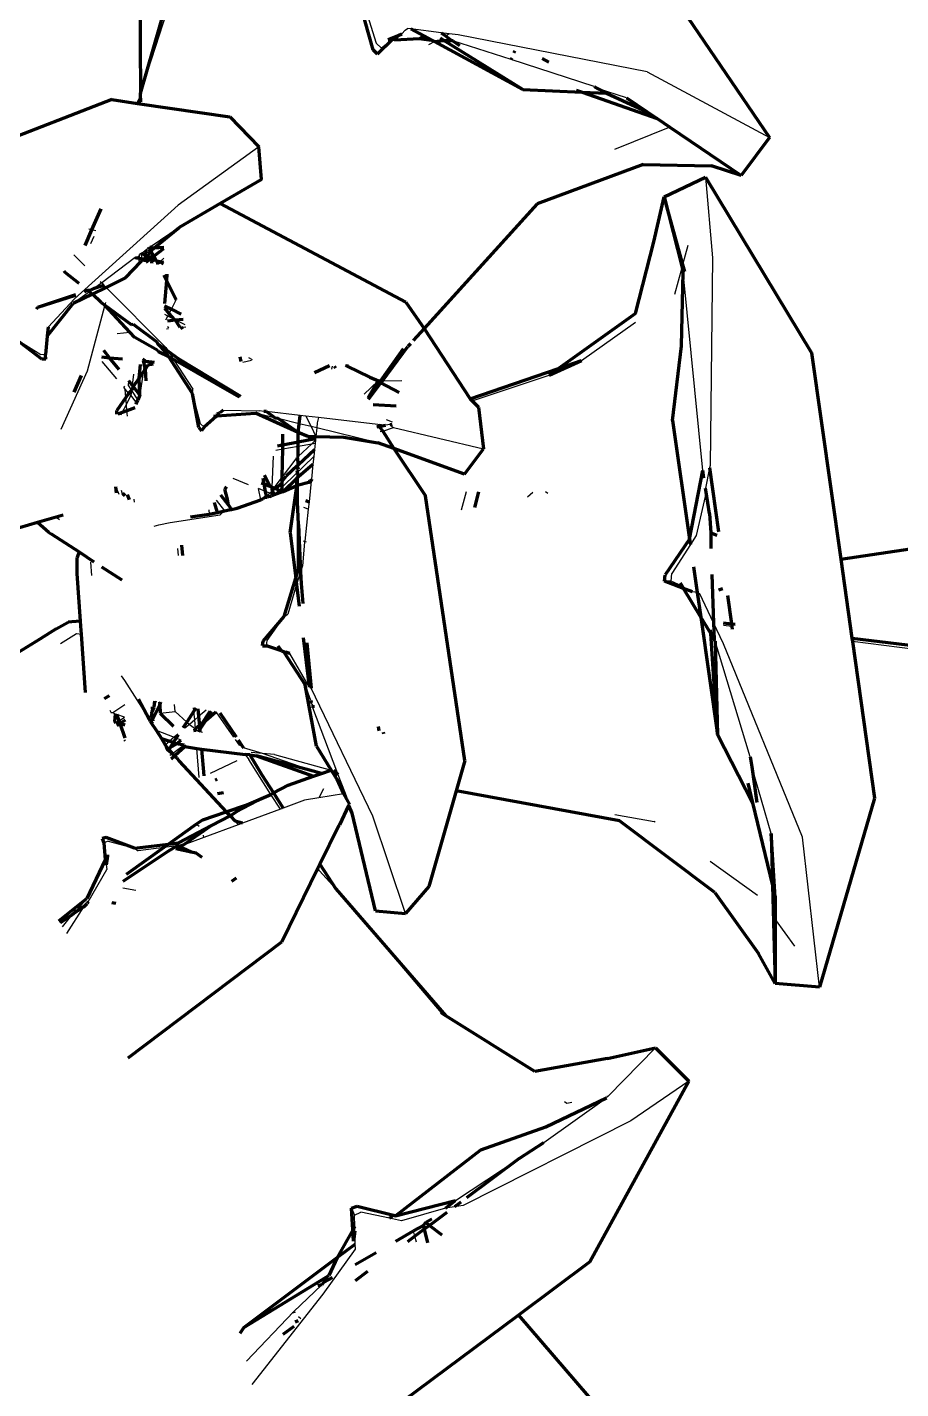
# Model space of a CAD drawing. Header units: millimetres. Extents: x 4307 to 31003, y 2809 to 20009.
# Drawn here: x 16175.13 to 16201.24, y 12866.44 to 12907.09 of the extents above; entities that cross this region are included whole.
import ezdxf

# ---------------------------------------------------------------- set-up
doc = ezdxf.new("R2010")
doc.units = ezdxf.units.MM
doc.layers.add('ProfileEdges', color=7, linetype='Continuous')

msp = doc.modelspace()

# ---------------------------------------------------------------- linework, layer by layer
for p, q in [((16185.14, 12907.961), (16185.56, 12906.619)), ((16178.516, 12905.11), (16179.309, 12907.538)), ((16186.425, 12907.003), (16186.326, 12906.897)), ((16186.425, 12907.003), (16186.493, 12907.06)), ((16186.594, 12907.047), (16186.493, 12907.06)), ((16187.505, 12906.928), (16186.594, 12907.047)), ((16185.56, 12906.619), (16185.721, 12906.471)), ((16186.05, 12906.722), (16185.721, 12906.471)), ((16187.14, 12906.578), (16187.301, 12906.663)), ((16187.742, 12906.898), (16187.505, 12906.928)), ((16187.633, 12906.84), (16187.742, 12906.898)), ((16188.015, 12906.862), (16187.742, 12906.898)), ((16189.598, 12906.128), (16187.853, 12906.686)), ((16193.665, 12905.766), (16188.015, 12906.862)), ((16185.721, 12906.471), (16185.6, 12906.29)), ((16192.075, 12905.322), (16189.598, 12906.128)), ((16193.665, 12905.766), (16197.316, 12903.802)), ((16193.043, 12904.983), (16192.176, 12905.268)), ((16178.5, 12904.81), (16178.517, 12904.868)), ((16194.34, 12904.106), (16192.68, 12903.443)), ((16182.05, 12903.526), (16179.641, 12901.784)), ((16195.402, 12902.615), (16195.611, 12900.21)), ((16179.641, 12901.784), (16176.544, 12898.979)), ((16177.067, 12901.039), (16176.975, 12901.059)), ((16177.18, 12901.013), (16177.067, 12901.039)), ((16179.671, 12901.115), (16178.833, 12900.543)), ((16177.033, 12900.634), (16177.13, 12900.853)), ((16178.833, 12900.543), (16178.777, 12900.504)), ((16194.728, 12900.011), (16194.885, 12900.583)), ((16176.523, 12900.298), (16176.853, 12899.967)), ((16178.355, 12900.216), (16177.36, 12899.456)), ((16178.489, 12900.266), (16178.407, 12900.207)), ((16178.479, 12900.109), (16178.484, 12900.194)), ((16178.484, 12900.194), (16178.489, 12900.266)), ((16178.489, 12900.266), (16178.492, 12900.31)), ((16178.538, 12900.341), (16178.492, 12900.31)), ((16178.546, 12900.183), (16178.535, 12900.1)), ((16178.538, 12900.341), (16178.674, 12900.434)), ((16178.538, 12900.341), (16178.546, 12900.183)), ((16178.752, 12900.488), (16178.674, 12900.434)), ((16178.727, 12900.104), (16178.723, 12900.07)), ((16178.733, 12900.151), (16178.727, 12900.104)), ((16178.745, 12900.248), (16178.733, 12900.151)), ((16178.772, 12900.47), (16178.756, 12900.341)), ((16179.093, 12900.092), (16179.049, 12900.019)), ((16179.212, 12900.196), (16179.093, 12900.092)), ((16195.611, 12900.21), (16195.54, 12894.01)), ((16179.049, 12900.019), (16178.991, 12900.028)), ((16194.486, 12899.124), (16194.703, 12899.918)), ((16194.703, 12899.918), (16194.728, 12900.011)), ((16195.319, 12893.852), (16194.739, 12899.775)), ((16177.36, 12899.456), (16177.144, 12899.301)), ((16177.312, 12899.504), (16177.36, 12899.456)), ((16177.36, 12899.456), (16177.422, 12899.394)), ((16177.422, 12899.394), (16177.49, 12899.325)), ((16177.49, 12899.325), (16179.273, 12897.531)), ((16175.761, 12898.139), (16176.544, 12898.979)), ((16176.994, 12899.193), (16176.507, 12898.843)), ((16177.049, 12899.254), (16176.994, 12899.193)), ((16177.471, 12898.873), (16177.45, 12898.794)), ((16179.441, 12898.673), (16179.582, 12898.954)), ((16177.443, 12898.768), (16176.92, 12896.821)), ((16179.338, 12898.468), (16179.247, 12898.514)), ((16179.279, 12898.351), (16179.338, 12898.468)), ((16179.338, 12898.468), (16179.377, 12898.547)), ((16179.535, 12898.366), (16179.338, 12898.468)), ((16179.377, 12898.547), (16179.441, 12898.673)), ((16179.292, 12898.09), (16179.351, 12898.096)), ((16179.361, 12898.12), (16179.33, 12898.142)), ((16179.852, 12898.203), (16179.559, 12898.354)), ((16179.739, 12898.133), (16179.872, 12898.146)), ((16191.694, 12897.14), (16193.31, 12898.288)), ((16175.536, 12897.308), (16174.798, 12897.773)), ((16177.826, 12897.951), (16178.202, 12897.986)), ((16175.678, 12897.318), (16175.536, 12897.308)), ((16179.273, 12897.531), (16179.351, 12897.411)), ((16179.351, 12897.411), (16179.508, 12897.169)), ((16177.366, 12897.113), (16177.799, 12896.592)), ((16178.631, 12897.019), (16178.594, 12896.792)), ((16179.508, 12897.169), (16180.083, 12896.284)), ((16181.837, 12897.137), (16181.58, 12897.082)), ((16181.87, 12897.163), (16181.755, 12897.222)), ((16184.249, 12896.974), (16184.226, 12896.886)), ((16176.92, 12896.821), (16176.139, 12895.077)), ((16178.159, 12896.384), (16178.171, 12896.537)), ((16178.31, 12896.73), (16178.27, 12896.408)), ((16178.594, 12896.792), (16178.503, 12896.104)), ((16185.205, 12896.134), (16185.615, 12896.521)), ((16185.687, 12896.539), (16185.749, 12896.539)), ((16185.749, 12896.539), (16186.333, 12896.541)), ((16188.434, 12895.934), (16190.731, 12896.704)), ((16178.019, 12896.326), (16178.053, 12896.373)), ((16178.019, 12896.326), (16178.061, 12896.276)), ((16178.061, 12896.276), (16178.161, 12896.155)), ((16178.08, 12896.037), (16178.061, 12896.276)), ((16178.098, 12895.832), (16178.08, 12896.037)), ((16178.098, 12895.832), (16178.232, 12896.096)), ((16178.159, 12896.384), (16178.25, 12896.244)), ((16178.161, 12896.155), (16178.232, 12896.096)), ((16178.25, 12896.244), (16178.232, 12896.096)), ((16178.232, 12896.096), (16178.401, 12895.865)), ((16178.25, 12896.244), (16178.439, 12895.953)), ((16180.073, 12896.153), (16180.083, 12896.284)), ((16180.313, 12895.255), (16180.073, 12896.153)), ((16177.974, 12895.588), (16178.098, 12895.832)), ((16178.113, 12895.642), (16178.098, 12895.832)), ((16178.126, 12895.483), (16178.113, 12895.642)), ((16180.992, 12895.661), (16182.071, 12895.638)), ((16182.208, 12895.622), (16182.071, 12895.638)), ((16177.938, 12895.517), (16177.974, 12895.588)), ((16180.42, 12895.151), (16180.313, 12895.255)), ((16182.555, 12895.423), (16181.953, 12895.568)), ((16183.294, 12895.498), (16182.283, 12895.614)), ((16183.264, 12895.253), (16182.629, 12895.405)), ((16183.615, 12895.168), (16183.264, 12895.253)), ((16183.463, 12895.479), (16183.294, 12895.498)), ((16183.463, 12895.479), (16183.615, 12895.168)), ((16183.841, 12895.435), (16183.463, 12895.479)), ((16183.8, 12895.282), (16183.784, 12895.127)), ((16183.841, 12895.435), (16183.8, 12895.282)), ((16185.612, 12895.233), (16183.841, 12895.435)), ((16185.838, 12895.207), (16185.612, 12895.233)), ((16185.982, 12895.234), (16185.838, 12895.207)), ((16186.049, 12895.297), (16185.866, 12895.368)), ((16186.023, 12895.185), (16185.982, 12895.234)), ((16183.615, 12895.168), (16183.758, 12894.875)), ((16183.784, 12895.127), (16183.615, 12895.168)), ((16183.751, 12894.81), (16183.746, 12894.759)), ((16183.758, 12894.875), (16183.751, 12894.81)), ((16183.784, 12895.127), (16183.758, 12894.875)), ((16185.613, 12894.687), (16183.784, 12895.127)), ((16185.678, 12895.022), (16185.758, 12895.036)), ((16185.758, 12895.036), (16186.084, 12895.145)), ((16186.023, 12895.185), (16186.084, 12895.145)), ((16186.084, 12895.145), (16188.769, 12894.501)), ((16182.558, 12894.463), (16182.768, 12894.5)), ((16182.768, 12894.5), (16183.234, 12894.584)), ((16183.234, 12894.584), (16183.636, 12894.656)), ((16183.235, 12894.278), (16183.636, 12894.656)), ((16183.636, 12894.656), (16183.746, 12894.759)), ((16183.636, 12894.656), (16183.737, 12894.674)), ((16183.716, 12894.473), (16183.696, 12894.276)), ((16183.737, 12894.674), (16183.716, 12894.473)), ((16183.746, 12894.759), (16183.737, 12894.674)), ((16182.48, 12894.288), (16182.446, 12893.362)), ((16183.696, 12894.276), (16182.515, 12893.129)), ((16183.158, 12894.206), (16182.755, 12893.668)), ((16183.158, 12894.206), (16183.209, 12894.254)), ((16183.672, 12894.049), (16183.625, 12893.6)), ((16183.696, 12894.276), (16183.672, 12894.049)), ((16195.54, 12894.01), (16195.52, 12893.939)), ((16181.745, 12893.429), (16181.287, 12893.617)), ((16182.755, 12893.668), (16182.508, 12893.337)), ((16183.237, 12893.425), (16183.236, 12893.673)), ((16183.625, 12893.6), (16183.622, 12893.571)), ((16195.52, 12893.939), (16195.404, 12893.331)), ((16177.785, 12893.365), (16177.87, 12893.148)), ((16177.989, 12893.11), (16177.951, 12893.255)), ((16182.11, 12892.98), (16182.044, 12893.318)), ((16182.255, 12893.234), (16182.044, 12893.318)), ((16182.388, 12893.181), (16182.255, 12893.234)), ((16182.388, 12893.181), (16182.282, 12893.092)), ((16182.459, 12893.24), (16182.388, 12893.181)), ((16182.439, 12893.16), (16182.388, 12893.181)), ((16183.24, 12892.243), (16183.237, 12893.425)), ((16183.619, 12893.54), (16183.555, 12892.921)), ((16183.622, 12893.571), (16183.619, 12893.54)), ((16188.253, 12893.223), (16188.101, 12892.673)), ((16190.084, 12893.07), (16190.244, 12893.208)), ((16195.424, 12893.214), (16195.124, 12891.92)), ((16178.34, 12892.912), (16178.332, 12893.003)), ((16180.784, 12892.972), (16181.026, 12892.652)), ((16182.515, 12893.129), (16182.439, 12893.16)), ((16183.555, 12892.921), (16183.532, 12892.699)), ((16175.998, 12892.462), (16176.102, 12892.394)), ((16179.401, 12892.303), (16180.895, 12892.533)), ((16180.557, 12892.68), (16180.573, 12892.554)), ((16180.895, 12892.533), (16181.026, 12892.652)), ((16181.184, 12892.769), (16181.165, 12892.681)), ((16181.206, 12892.69), (16181.184, 12892.769)), ((16183.532, 12892.699), (16183.404, 12892.751)), ((16183.532, 12892.699), (16183.432, 12891.744)), ((16178.926, 12892.193), (16179.065, 12892.231)), ((16179.065, 12892.231), (16179.401, 12892.303)), ((16183.416, 12891.719), (16183.356, 12891.012)), ((16194.951, 12891.648), (16194.397, 12890.779)), ((16195.124, 12891.92), (16194.951, 12891.648)), ((16179.626, 12891.532), (16179.649, 12891.322)), ((16177.028, 12891.119), (16177.054, 12890.723)), ((16183.301, 12890.832), (16183.185, 12890.452)), ((16183.356, 12891.012), (16183.301, 12890.832)), ((16194.381, 12890.549), (16194.397, 12890.779)), ((16183.185, 12890.452), (16182.917, 12889.57)), ((16194.381, 12890.549), (16194.175, 12890.553)), ((16194.706, 12890.408), (16194.381, 12890.549)), ((16195.791, 12890.311), (16195.892, 12890.352)), ((16195.157, 12890.213), (16195.013, 12890.234)), ((16195.235, 12890.179), (16195.157, 12890.213)), ((16195.644, 12889.304), (16195.235, 12890.179)), ((16182.81, 12889.502), (16182.917, 12889.57)), ((16182.302, 12888.776), (16182.81, 12889.502)), ((16195.937, 12888.678), (16195.644, 12889.304)), ((16196.191, 12889.198), (16195.939, 12889.229)), ((16196.241, 12889.191), (16196.191, 12889.198)), ((16176.131, 12888.693), (16176.61, 12888.989)), ((16176.61, 12888.989), (16176.753, 12888.974)), ((16182.287, 12888.619), (16182.302, 12888.776)), ((16196.742, 12885.303), (16195.694, 12888.761)), ((16202.38, 12888.421), (16199.793, 12888.746)), ((16183.563, 12887.394), (16182.979, 12888.389)), ((16198.302, 12882.908), (16195.937, 12888.678)), ((16177.941, 12887.726), (16178.036, 12887.588)), ((16178.036, 12887.588), (16178.775, 12886.429)), ((16183.613, 12886.988), (16183.441, 12887.457)), ((16183.615, 12887.362), (16183.563, 12887.394)), ((16185.459, 12883.539), (16183.615, 12887.362)), ((16177.603, 12886.705), (16177.642, 12886.616)), ((16178.048, 12886.863), (16177.689, 12886.619)), ((16178.859, 12886.647), (16178.847, 12886.795)), ((16178.982, 12886.968), (16178.915, 12886.792)), ((16179.551, 12886.658), (16179.538, 12886.873)), ((16180.113, 12886.672), (16180.103, 12886.769)), ((16180.481, 12886.699), (16180.254, 12886.508)), ((16180.572, 12886.683), (16180.278, 12886.239)), ((16183.664, 12886.849), (16183.622, 12886.918)), ((16184.388, 12884.876), (16183.672, 12886.768)), ((16177.689, 12886.619), (16177.642, 12886.616)), ((16177.772, 12886.582), (16177.689, 12886.619)), ((16177.814, 12886.568), (16177.772, 12886.582)), ((16178.042, 12886.495), (16177.814, 12886.568)), ((16177.815, 12886.34), (16177.88, 12886.384)), ((16177.88, 12886.384), (16178.042, 12886.495)), ((16178.775, 12886.429), (16178.859, 12886.647)), ((16179.109, 12886.606), (16179.551, 12886.658)), ((16179.551, 12886.658), (16179.9, 12886.347)), ((16179.979, 12886.276), (16179.841, 12886.16)), ((16179.9, 12886.347), (16179.979, 12886.276)), ((16180.139, 12886.411), (16179.979, 12886.276)), ((16179.979, 12886.276), (16180.166, 12886.147)), ((16180.139, 12886.411), (16180.113, 12886.672)), ((16180.254, 12886.508), (16180.139, 12886.411)), ((16180.166, 12886.147), (16180.139, 12886.411)), ((16180.77, 12886.646), (16181.302, 12885.892)), ((16178.982, 12886.105), (16179.521, 12885.891)), ((16179.521, 12885.891), (16179.382, 12885.773)), ((16179.633, 12885.985), (16179.521, 12885.891)), ((16179.585, 12885.865), (16179.521, 12885.891)), ((16179.734, 12885.806), (16179.585, 12885.865)), ((16180.25, 12886.064), (16180.17, 12886.106)), ((16180.294, 12886.054), (16180.25, 12886.064)), ((16180.371, 12886.036), (16180.294, 12886.054)), ((16178.066, 12885.809), (16178.019, 12885.774)), ((16179.26, 12885.67), (16179.382, 12885.773)), ((16179.792, 12885.633), (16179.478, 12885.399)), ((16179.553, 12885.354), (16179.792, 12885.633)), ((16179.819, 12885.653), (16179.792, 12885.633)), ((16180.268, 12884.687), (16180.199, 12885.554)), ((16181.346, 12885.828), (16181.467, 12885.651)), ((16181.571, 12885.615), (16181.467, 12885.651)), ((16182.168, 12885.406), (16181.601, 12885.571)), ((16179.478, 12885.399), (16179.4, 12885.342)), ((16181.402, 12885.184), (16180.605, 12884.808)), ((16181.651, 12885.381), (16181.758, 12885.225)), ((16182.418, 12884.187), (16181.758, 12885.225)), ((16182.168, 12885.406), (16181.826, 12885.436)), ((16182.522, 12885.374), (16182.168, 12885.406)), ((16183.675, 12884.877), (16182.168, 12885.406)), ((16182.522, 12885.374), (16184.219, 12884.912)), ((16183.899, 12884.799), (16183.675, 12884.877)), ((16184.3, 12884.897), (16184.388, 12884.876)), ((16184.427, 12884.77), (16184.388, 12884.876)), ((16184.648, 12884.214), (16184.427, 12884.77)), ((16197.361, 12883.02), (16196.784, 12885.008)), ((16183.984, 12884.355), (16183.849, 12884.083)), ((16181.194, 12883.544), (16182.418, 12884.187)), ((16182.698, 12883.746), (16182.418, 12884.187)), ((16183.415, 12884.012), (16182.787, 12883.779)), ((16183.849, 12884.083), (16183.415, 12884.012)), ((16184.585, 12884.203), (16183.849, 12884.083)), ((16184.648, 12884.214), (16184.585, 12884.203)), ((16184.76, 12883.883), (16184.648, 12884.214)), ((16182.698, 12883.746), (16181.565, 12883.325)), ((16182.787, 12883.779), (16182.698, 12883.746)), ((16186.438, 12880.628), (16185.459, 12883.539)), ((16192.697, 12883.589), (16193.867, 12883.378)), ((16180.177, 12883.283), (16180.218, 12883.262)), ((16180.276, 12883.23), (16180.218, 12883.262)), ((16181.442, 12883.279), (16180.411, 12882.897)), ((16181.349, 12883.389), (16181.442, 12883.279)), ((16181.565, 12883.325), (16181.442, 12883.279)), ((16193.9, 12883.354), (16193.867, 12883.378)), ((16177.557, 12882.788), (16177.423, 12882.737)), ((16177.557, 12882.788), (16178.343, 12882.58)), ((16179.611, 12882.645), (16179.213, 12882.596)), ((16180.411, 12882.897), (16179.792, 12882.667)), ((16180.411, 12882.897), (16180.405, 12882.967)), ((16198.81, 12878.426), (16198.302, 12882.908)), ((16178.343, 12882.58), (16178.449, 12882.503)), ((16179.213, 12882.596), (16178.449, 12882.503)), ((16176.955, 12880.982), (16177.509, 12881.942)), ((16177.489, 12882.08), (16177.509, 12881.942)), ((16183.87, 12881.904), (16183.822, 12881.98)), ((16183.87, 12881.904), (16184.354, 12881.365)), ((16196.961, 12881.167), (16195.545, 12882.179)), ((16177.988, 12881.394), (16178.377, 12881.327)), ((16176.648, 12880.763), (16176.917, 12881.079)), ((16184.354, 12881.365), (16187.502, 12877.665)), ((16176.191, 12880.226), (16176.465, 12880.582)), ((16176.315, 12880.032), (16176.829, 12880.823)), ((16176.596, 12880.726), (16176.648, 12880.763)), ((16197.487, 12880.446), (16198.065, 12879.652)), ((16193.913, 12876.614), (16192.495, 12875.175)), ((16194.908, 12875.626), (16193.174, 12874.436)), ((16190.576, 12873.79), (16192.446, 12875.125)), ((16191.192, 12875.012), (16191.258, 12874.969)), ((16191.258, 12874.969), (16191.405, 12874.994)), ((16192.464, 12875.17), (16192.446, 12875.125)), ((16192.464, 12875.17), (16192.495, 12875.175)), ((16193.174, 12874.436), (16188.163, 12871.909)), ((16187.932, 12872.062), (16189.838, 12873.311)), ((16184.825, 12871.832), (16184.912, 12871.624)), ((16184.912, 12871.624), (16185.105, 12871.706)), ((16185.959, 12871.527), (16185.105, 12871.706)), ((16187.637, 12871.83), (16186.316, 12871.452)), ((16187.902, 12871.87), (16187.637, 12871.83)), ((16188.163, 12871.909), (16187.902, 12871.87)), ((16184.921, 12871.28), (16184.912, 12871.624)), ((16184.925, 12871.156), (16184.921, 12871.28)), ((16186.316, 12871.452), (16185.959, 12871.527)), ((16184.935, 12870.76), (16184.925, 12871.156)), ((16186.72, 12870.991), (16186.68, 12871.149)), ((16186.765, 12870.814), (16186.72, 12870.991)), ((16183.978, 12869.26), (16184.94, 12870.605)), ((16184.94, 12870.605), (16184.935, 12870.76)), ((16181.854, 12866.562), (16183.978, 12869.26)), ((16183.086, 12868.734), (16183.934, 12869.536)), ((16181.685, 12867.26), (16183.086, 12868.734)), ((16183.306, 12868.524), (16183.238, 12868.581))]:
    msp.add_line(p, q)
at = {"layer": 'ProfileEdges', "lineweight": 211}
for p, q in [((16178.485, 12909.906), (16178.516, 12905.11)), ((16194.08, 12908.553), (16197.316, 12903.802)), ((16178.516, 12905.11), (16179.316, 12907.886)), ((16185.47, 12906.421), (16185.108, 12907.723)), ((16186.594, 12907.047), (16186.988, 12906.833)), ((16186.05, 12906.722), (16185.6, 12906.29)), ((16185.921, 12906.724), (16186.219, 12906.851)), ((16185.921, 12906.724), (16186.05, 12906.722)), ((16186.116, 12906.721), (16186.05, 12906.722)), ((16186.219, 12906.851), (16186.116, 12906.721)), ((16186.116, 12906.721), (16186.843, 12906.755)), ((16186.219, 12906.851), (16186.326, 12906.897)), ((16186.843, 12906.755), (16186.988, 12906.833)), ((16186.843, 12906.755), (16187.222, 12906.706)), ((16186.988, 12906.833), (16187.222, 12906.706)), ((16187.222, 12906.706), (16187.301, 12906.663)), ((16187.301, 12906.663), (16187.588, 12906.701)), ((16187.301, 12906.663), (16189.943, 12905.229)), ((16187.588, 12906.701), (16187.483, 12906.767)), ((16187.505, 12906.928), (16187.633, 12906.84)), ((16189.943, 12905.229), (16187.588, 12906.701)), ((16187.588, 12906.701), (16187.816, 12906.698)), ((16187.633, 12906.84), (16187.816, 12906.698)), ((16187.853, 12906.686), (16187.816, 12906.698)), ((16187.853, 12906.686), (16188.047, 12906.551)), ((16185.6, 12906.29), (16185.47, 12906.421)), ((16189.68, 12906.324), (16189.708, 12906.39)), ((16189.598, 12906.128), (16189.621, 12906.183)), ((16190.525, 12906.163), (16190.725, 12906.054)), ((16178.432, 12904.82), (16178.517, 12904.972)), ((16178.517, 12904.972), (16178.516, 12905.11)), ((16178.517, 12904.972), (16178.517, 12904.868)), ((16189.943, 12905.229), (16191.713, 12905.153)), ((16191.538, 12905.214), (16191.713, 12905.153)), ((16191.713, 12905.153), (16192.446, 12905.121)), ((16191.713, 12905.153), (16193.954, 12904.367)), ((16192.075, 12905.322), (16192.176, 12905.268)), ((16192.176, 12905.268), (16192.446, 12905.121)), ((16192.446, 12905.121), (16193.656, 12904.568)), ((16193.043, 12904.983), (16193.656, 12904.568)), ((16177.658, 12904.934), (16170.822, 12902.282)), ((16177.658, 12904.934), (16178.432, 12904.82)), ((16178.432, 12904.82), (16178.5, 12904.81)), ((16178.5, 12904.81), (16181.19, 12904.415)), ((16193.656, 12904.568), (16193.954, 12904.367)), ((16181.19, 12904.415), (16182.05, 12903.526)), ((16193.954, 12904.367), (16194.34, 12904.106)), ((16194.34, 12904.106), (16196.471, 12902.665)), ((16197.316, 12903.802), (16196.471, 12902.665)), ((16182.131, 12902.546), (16182.05, 12903.526)), ((16193.538, 12902.992), (16190.371, 12901.823)), ((16193.538, 12902.992), (16195.585, 12902.958)), ((16196.471, 12902.665), (16195.585, 12902.958)), ((16182.131, 12902.546), (16180.901, 12901.831)), ((16194.172, 12902.033), (16195.402, 12902.615)), ((16195.402, 12902.615), (16198.574, 12897.37)), ((16180.901, 12901.831), (16179.671, 12901.115)), ((16186.449, 12898.88), (16180.901, 12901.831)), ((16190.371, 12901.823), (16186.993, 12898.093)), ((16193.864, 12900.687), (16194.172, 12902.033)), ((16194.172, 12902.033), (16194.703, 12899.918)), ((16194.728, 12900.011), (16194.172, 12902.033)), ((16177.067, 12901.039), (16177.339, 12901.673)), ((16176.867, 12900.573), (16177.067, 12901.039)), ((16178.924, 12900.501), (16179.671, 12901.115)), ((16178.752, 12900.488), (16178.777, 12900.504)), ((16178.777, 12900.504), (16178.772, 12900.47)), ((16178.777, 12900.504), (16178.803, 12900.492)), ((16178.833, 12900.543), (16178.803, 12900.492)), ((16178.803, 12900.492), (16178.836, 12900.516)), ((16178.836, 12900.516), (16178.924, 12900.501)), ((16178.847, 12900.439), (16178.924, 12900.501)), ((16178.924, 12900.501), (16179.217, 12900.525)), ((16193.31, 12898.545), (16193.864, 12900.687)), ((16178.073, 12899.611), (16178.535, 12900.1)), ((16178.355, 12900.216), (16178.407, 12900.207)), ((16178.407, 12900.207), (16178.484, 12900.194)), ((16178.484, 12900.194), (16178.546, 12900.183)), ((16178.535, 12900.1), (16178.6, 12900.174)), ((16178.564, 12900.321), (16178.538, 12900.341)), ((16178.546, 12900.183), (16178.6, 12900.174)), ((16178.663, 12900.285), (16178.564, 12900.321)), ((16178.6, 12900.174), (16178.654, 12900.164)), ((16178.654, 12900.164), (16178.648, 12900.082)), ((16178.654, 12900.164), (16178.745, 12900.248)), ((16178.66, 12900.238), (16178.654, 12900.164)), ((16178.654, 12900.164), (16178.733, 12900.151)), ((16178.663, 12900.285), (16178.66, 12900.238)), ((16178.692, 12900.272), (16178.66, 12900.238)), ((16178.674, 12900.434), (16178.663, 12900.285)), ((16178.69, 12900.075), (16178.727, 12900.104)), ((16178.745, 12900.248), (16178.692, 12900.272)), ((16178.727, 12900.104), (16178.777, 12900.143)), ((16178.733, 12900.151), (16178.777, 12900.143)), ((16178.745, 12900.248), (16178.756, 12900.341)), ((16178.872, 12900.189), (16178.745, 12900.248)), ((16178.756, 12900.341), (16178.826, 12900.416)), ((16178.772, 12900.47), (16178.826, 12900.416)), ((16178.777, 12900.143), (16178.872, 12900.189)), ((16178.777, 12900.143), (16178.865, 12900.128)), ((16178.803, 12900.492), (16178.826, 12900.416)), ((16178.826, 12900.416), (16178.847, 12900.439)), ((16178.826, 12900.416), (16178.852, 12900.37)), ((16178.852, 12900.37), (16178.918, 12900.252)), ((16178.852, 12900.37), (16178.872, 12900.189)), ((16178.856, 12900.049), (16178.865, 12900.128)), ((16178.865, 12900.128), (16178.872, 12900.189)), ((16178.865, 12900.128), (16178.979, 12900.143)), ((16178.872, 12900.189), (16178.918, 12900.252)), ((16178.979, 12900.143), (16178.872, 12900.189)), ((16178.918, 12900.252), (16179.216, 12900.485)), ((16178.918, 12900.252), (16178.979, 12900.143)), ((16179.001, 12900.104), (16178.979, 12900.143)), ((16179.093, 12900.092), (16179.001, 12900.104)), ((16179.001, 12900.104), (16179.028, 12900.056)), ((16179.028, 12900.056), (16179.093, 12900.092)), ((16179.209, 12900.029), (16179.093, 12900.092)), ((16179.21, 12900.068), (16179.093, 12900.092)), ((16176.271, 12899.766), (16176.233, 12899.809)), ((16176.687, 12899.437), (16176.271, 12899.766)), ((16179.028, 12900.056), (16179.049, 12900.019)), ((16179.216, 12899.686), (16179.292, 12899.534)), ((16179.307, 12899.72), (16179.292, 12899.534)), ((16194.684, 12897.584), (16194.739, 12899.775)), ((16194.703, 12899.918), (16194.739, 12899.775)), ((16194.787, 12899.799), (16194.728, 12900.011)), ((16177.049, 12899.254), (16177.144, 12899.301)), ((16177.49, 12899.325), (16177.081, 12899.125)), ((16177.144, 12899.301), (16177.422, 12899.394)), ((16178.073, 12899.611), (16177.49, 12899.325)), ((16179.292, 12899.534), (16179.239, 12898.844)), ((16179.292, 12899.534), (16179.582, 12898.954)), ((16175.454, 12898.736), (16176.586, 12899.114)), ((16175.454, 12898.736), (16176.578, 12899.089)), ((16177.081, 12899.125), (16176.507, 12898.843)), ((16176.931, 12899.243), (16176.837, 12899.18)), ((16176.931, 12899.243), (16177.049, 12899.254)), ((16176.994, 12899.193), (16176.931, 12899.243)), ((16177.081, 12899.125), (16176.994, 12899.193)), ((16177.343, 12898.872), (16177.081, 12899.125)), ((16186.449, 12898.88), (16186.993, 12898.093)), ((16175.406, 12898.68), (16175.454, 12898.736)), ((16175.734, 12897.87), (16176.507, 12898.843)), ((16177.343, 12898.872), (16177.45, 12898.794)), ((16178.202, 12897.986), (16177.45, 12898.794)), ((16177.45, 12898.794), (16178.244, 12898.216)), ((16179.24, 12898.775), (16179.441, 12898.673)), ((16179.377, 12898.547), (16179.242, 12898.701)), ((16179.535, 12898.366), (16179.377, 12898.547)), ((16179.441, 12898.673), (16179.736, 12898.525)), ((16193.31, 12898.545), (16191.01, 12896.904)), ((16175.761, 12898.139), (16175.734, 12897.87)), ((16178.244, 12898.216), (16178.301, 12898.222)), ((16178.301, 12898.222), (16179.009, 12897.698)), ((16179.325, 12898.329), (16179.559, 12898.354)), ((16179.559, 12898.354), (16179.535, 12898.366)), ((16179.559, 12898.354), (16179.789, 12898.378)), ((16179.699, 12898.129), (16179.559, 12898.354)), ((16179.699, 12898.129), (16179.739, 12898.133)), ((16179.783, 12898.082), (16179.739, 12898.133)), ((16186.993, 12898.093), (16186.669, 12897.736)), ((16186.993, 12898.093), (16188.375, 12895.994)), ((16175.573, 12897.185), (16174.798, 12897.773)), ((16175.734, 12897.87), (16175.678, 12897.318)), ((16178.353, 12897.831), (16178.202, 12897.986)), ((16179.04, 12897.437), (16178.353, 12897.831)), ((16179.04, 12897.637), (16179.009, 12897.698)), ((16175.693, 12897.185), (16175.678, 12897.318)), ((16177.356, 12897.249), (16177.595, 12897.225)), ((16177.595, 12897.225), (16177.419, 12897.443)), ((16179.284, 12897.379), (16179.04, 12897.637)), ((16179.04, 12897.637), (16179.351, 12897.411)), ((16179.04, 12897.437), (16179.056, 12897.404)), ((16179.367, 12897.25), (16179.056, 12897.404)), ((16179.367, 12897.25), (16179.284, 12897.379)), ((16179.351, 12897.411), (16179.645, 12897.197)), ((16180.073, 12896.153), (16179.367, 12897.25)), ((16179.508, 12897.169), (16179.367, 12897.25)), ((16181.525, 12897.112), (16181.499, 12897.247)), ((16186.364, 12897.486), (16185.687, 12896.539)), ((16185.749, 12896.539), (16186.51, 12897.56)), ((16186.584, 12897.642), (16186.51, 12897.56)), ((16194.419, 12895.351), (16194.684, 12897.584)), ((16198.574, 12897.37), (16199.444, 12891.209)), ((16175.693, 12897.185), (16175.573, 12897.185)), ((16177.595, 12897.225), (16177.982, 12897.187)), ((16177.884, 12896.869), (16177.595, 12897.225)), ((16178.476, 12896.618), (16178.521, 12897.022)), ((16178.666, 12896.897), (16178.594, 12896.792)), ((16178.597, 12897.127), (16178.648, 12897.198)), ((16178.597, 12897.127), (16178.631, 12897.019)), ((16178.597, 12897.127), (16178.925, 12897.095)), ((16178.666, 12896.897), (16178.631, 12897.019)), ((16178.735, 12896.999), (16178.666, 12896.897)), ((16178.687, 12896.538), (16178.666, 12896.897)), ((16178.896, 12897.028), (16178.735, 12896.999)), ((16181.47, 12896.045), (16179.508, 12897.169)), ((16179.645, 12897.197), (16181.51, 12896.077)), ((16184.17, 12896.982), (16183.72, 12896.77)), ((16184.359, 12896.916), (16184.314, 12896.967)), ((16184.647, 12897.006), (16184.698, 12896.977)), ((16184.698, 12896.977), (16184.69, 12897.023)), ((16185.376, 12896.647), (16184.698, 12896.977)), ((16188.375, 12895.994), (16191.01, 12896.904)), ((16190.731, 12896.704), (16191.694, 12897.14)), ((16191.01, 12896.904), (16190.731, 12896.704)), ((16191.01, 12896.904), (16191.694, 12897.14)), ((16176.537, 12896.191), (16176.756, 12896.694)), ((16178.27, 12896.408), (16178.171, 12896.537)), ((16178.476, 12896.618), (16178.303, 12896.365)), ((16178.594, 12896.792), (16178.476, 12896.618)), ((16178.503, 12896.104), (16178.476, 12896.618)), ((16185.615, 12896.521), (16185.31, 12896.012)), ((16185.334, 12895.984), (16185.701, 12896.475)), ((16185.376, 12896.647), (16185.635, 12896.539)), ((16185.615, 12896.521), (16185.635, 12896.539)), ((16185.635, 12896.539), (16185.687, 12896.539)), ((16185.635, 12896.539), (16185.658, 12896.498)), ((16185.658, 12896.498), (16185.701, 12896.475)), ((16185.701, 12896.475), (16185.749, 12896.539)), ((16185.701, 12896.475), (16186.251, 12896.185)), ((16178.08, 12896.037), (16177.813, 12895.644)), ((16178.161, 12896.155), (16178.08, 12896.037)), ((16178.25, 12896.244), (16178.161, 12896.155)), ((16178.257, 12896.296), (16178.25, 12896.244)), ((16178.303, 12896.365), (16178.257, 12896.296)), ((16178.303, 12896.365), (16178.27, 12896.408)), ((16178.303, 12896.365), (16178.503, 12896.104)), ((16178.503, 12896.104), (16178.439, 12895.953)), ((16180.258, 12895.138), (16180.073, 12896.153)), ((16177.812, 12895.54), (16177.813, 12895.644)), ((16178.113, 12895.642), (16177.974, 12895.588)), ((16178.345, 12895.733), (16178.113, 12895.642)), ((16178.39, 12895.838), (16178.401, 12895.865)), ((16178.401, 12895.865), (16178.439, 12895.953)), ((16180.992, 12895.661), (16180.892, 12895.583)), ((16182.283, 12895.614), (16182.208, 12895.622)), ((16185.471, 12895.826), (16186.162, 12895.791)), ((16188.375, 12895.994), (16188.434, 12895.934)), ((16188.434, 12895.934), (16188.615, 12895.75)), ((16188.615, 12895.75), (16188.769, 12894.501)), ((16177.974, 12895.588), (16177.838, 12895.535)), ((16180.776, 12895.468), (16180.42, 12895.151)), ((16180.698, 12895.485), (16180.776, 12895.468)), ((16180.776, 12895.468), (16180.803, 12895.492)), ((16180.803, 12895.492), (16181.953, 12895.568)), ((16180.806, 12895.55), (16180.803, 12895.492)), ((16180.806, 12895.55), (16180.892, 12895.583)), ((16183.233, 12894.995), (16181.953, 12895.568)), ((16182.283, 12895.614), (16182.555, 12895.423)), ((16182.629, 12895.405), (16182.555, 12895.423)), ((16183.233, 12894.995), (16182.629, 12895.405)), ((16183.233, 12894.995), (16183.264, 12895.253)), ((16183.264, 12895.253), (16183.294, 12895.498)), ((16185.612, 12895.233), (16185.653, 12895.172)), ((16185.982, 12895.234), (16186.037, 12895.244)), ((16194.419, 12895.351), (16194.923, 12891.811)), ((16180.258, 12895.138), (16180.344, 12895.044)), ((16180.42, 12895.151), (16180.344, 12895.044)), ((16182.77, 12894.623), (16182.775, 12894.946)), ((16183.519, 12894.871), (16183.233, 12894.995)), ((16183.234, 12894.712), (16183.233, 12894.995)), ((16183.234, 12894.712), (16183.751, 12894.81)), ((16183.519, 12894.871), (16183.758, 12894.875)), ((16183.758, 12894.875), (16184.597, 12894.852)), ((16184.597, 12894.852), (16185.613, 12894.687)), ((16185.582, 12895.158), (16185.653, 12895.172)), ((16185.653, 12895.172), (16185.838, 12895.207)), ((16185.653, 12895.172), (16185.758, 12895.036)), ((16185.758, 12895.036), (16186.094, 12894.511)), ((16182.616, 12894.592), (16182.7, 12894.61)), ((16182.7, 12894.61), (16182.77, 12894.623)), ((16182.755, 12893.668), (16182.768, 12894.5)), ((16182.768, 12894.5), (16182.77, 12894.623)), ((16182.77, 12894.623), (16183.234, 12894.712)), ((16183.234, 12894.584), (16183.234, 12894.712)), ((16183.235, 12894.278), (16183.234, 12894.584)), ((16183.716, 12894.473), (16183.236, 12894.027)), ((16186.094, 12894.511), (16185.613, 12894.687)), ((16188.198, 12893.743), (16186.094, 12894.511)), ((16186.094, 12894.511), (16187.037, 12893.099)), ((16188.198, 12893.743), (16188.769, 12894.501)), ((16183.201, 12893.995), (16182.872, 12893.69)), ((16183.236, 12894.027), (16183.201, 12893.995)), ((16183.236, 12893.891), (16183.201, 12893.995)), ((16183.209, 12894.254), (16183.235, 12894.278)), ((16183.236, 12894.027), (16183.209, 12894.254)), ((16183.236, 12893.673), (16183.672, 12894.049)), ((16182.214, 12893.455), (16182.182, 12893.625)), ((16182.221, 12893.713), (16182.386, 12893.386)), ((16182.753, 12893.543), (16182.872, 12893.69)), ((16182.753, 12893.543), (16182.755, 12893.668)), ((16182.783, 12893.228), (16183.19, 12893.632)), ((16183.186, 12893.511), (16183.19, 12893.632)), ((16183.19, 12893.632), (16183.236, 12893.673)), ((16183.197, 12893.858), (16183.236, 12893.891)), ((16183.236, 12893.673), (16183.197, 12893.858)), ((16183.625, 12893.6), (16183.619, 12893.54)), ((16194.923, 12891.811), (16195.319, 12893.852)), ((16195.356, 12893.624), (16195.319, 12893.852)), ((16195.52, 12893.939), (16195.791, 12892.021)), ((16177.802, 12893.183), (16177.785, 12893.365)), ((16177.989, 12893.11), (16178.058, 12893.184)), ((16181.037, 12893.296), (16181.094, 12893.369)), ((16181.119, 12893.003), (16181.037, 12893.296)), ((16182.121, 12893.491), (16182.214, 12893.455)), ((16182.214, 12893.455), (16182.386, 12893.386)), ((16182.255, 12893.234), (16182.214, 12893.455)), ((16182.282, 12893.092), (16182.255, 12893.234)), ((16182.386, 12893.386), (16182.446, 12893.362)), ((16182.479, 12893.201), (16182.439, 12893.16)), ((16182.446, 12893.362), (16182.443, 12893.273)), ((16182.443, 12893.273), (16182.459, 12893.24)), ((16182.446, 12893.362), (16182.508, 12893.337)), ((16182.459, 12893.24), (16182.508, 12893.337)), ((16182.459, 12893.24), (16182.479, 12893.201)), ((16182.479, 12893.201), (16182.515, 12893.129)), ((16182.508, 12893.337), (16182.553, 12893.319)), ((16182.748, 12893.215), (16182.515, 12893.129)), ((16182.553, 12893.319), (16182.753, 12893.486)), ((16182.553, 12893.319), (16182.725, 12893.232)), ((16182.725, 12893.232), (16182.748, 12893.215)), ((16182.748, 12893.215), (16182.75, 12893.241)), ((16182.748, 12893.215), (16182.783, 12893.228)), ((16182.75, 12893.241), (16182.753, 12893.486)), ((16182.753, 12893.486), (16182.753, 12893.543)), ((16182.783, 12893.228), (16183.19, 12893.408)), ((16182.994, 12891.999), (16183.191, 12893.378)), ((16183.19, 12893.408), (16183.186, 12893.511)), ((16183.19, 12893.408), (16183.237, 12893.425)), ((16183.191, 12893.378), (16183.19, 12893.408)), ((16183.24, 12892.243), (16183.191, 12893.378)), ((16183.237, 12893.425), (16183.55, 12893.51)), ((16183.55, 12893.51), (16183.59, 12893.559)), ((16183.55, 12893.51), (16183.619, 12893.54)), ((16183.59, 12893.559), (16183.622, 12893.571)), ((16188.617, 12893.221), (16188.498, 12892.752)), ((16190.665, 12893.205), (16190.639, 12893.181)), ((16195.424, 12893.214), (16195.404, 12893.331)), ((16195.524, 12892.574), (16195.424, 12893.214)), ((16178.12, 12893.143), (16178.18, 12892.992)), ((16180.817, 12892.607), (16180.727, 12892.899)), ((16180.908, 12893.131), (16181.145, 12892.821)), ((16181.145, 12892.821), (16181.119, 12893.003)), ((16181.145, 12892.821), (16181.184, 12892.769)), ((16181.409, 12892.734), (16182.11, 12892.98)), ((16182.11, 12892.98), (16182.179, 12893.006)), ((16182.221, 12893.041), (16182.179, 12893.006)), ((16182.291, 12893.047), (16182.221, 12893.041)), ((16182.291, 12893.047), (16182.282, 12893.092)), ((16182.312, 12893.075), (16182.291, 12893.047)), ((16182.382, 12893.08), (16182.312, 12893.075)), ((16182.382, 12893.08), (16182.436, 12893.101)), ((16182.439, 12893.16), (16182.436, 12893.101)), ((16182.515, 12893.129), (16182.436, 12893.101)), ((16183.445, 12892.964), (16183.555, 12892.921)), ((16188.207, 12885.193), (16187.037, 12893.099)), ((16175.998, 12892.462), (16175.443, 12892.303)), ((16176.209, 12892.523), (16175.998, 12892.462)), ((16180.011, 12892.475), (16180.573, 12892.554)), ((16180.573, 12892.554), (16180.817, 12892.607)), ((16180.817, 12892.607), (16181.026, 12892.652)), ((16181.026, 12892.652), (16181.165, 12892.681)), ((16181.165, 12892.681), (16181.239, 12892.697)), ((16181.239, 12892.697), (16181.184, 12892.769)), ((16181.239, 12892.697), (16181.409, 12892.734)), ((16195.524, 12892.574), (16195.561, 12891.992)), ((16175.443, 12892.303), (16174.629, 12892.069)), ((16175.781, 12892.01), (16175.443, 12892.303)), ((16175.781, 12892.01), (16175.85, 12891.965)), ((16175.85, 12891.965), (16176.681, 12891.424)), ((16182.994, 12891.999), (16183.162, 12890.645)), ((16183.244, 12890.913), (16183.24, 12892.243)), ((16183.24, 12892.243), (16183.301, 12890.832)), ((16195.561, 12891.992), (16195.745, 12891.922)), ((16195.561, 12891.992), (16195.562, 12891.531)), ((16199.444, 12891.209), (16205.038, 12892.048)), ((16179.741, 12891.628), (16179.773, 12891.321)), ((16183.432, 12891.744), (16183.416, 12891.719)), ((16194.923, 12891.811), (16194.197, 12890.746)), ((16194.923, 12891.811), (16194.951, 12891.648)), ((16176.681, 12891.424), (16176.623, 12891.26)), ((16176.627, 12890.785), (16176.623, 12891.26)), ((16176.681, 12891.424), (16177.128, 12891.133)), ((16199.444, 12891.209), (16199.778, 12888.851)), ((16176.727, 12889.357), (16176.627, 12890.785)), ((16177.354, 12890.985), (16177.959, 12890.591)), ((16183.162, 12890.645), (16183.244, 12890.913)), ((16183.301, 12890.832), (16183.316, 12890.481)), ((16194.175, 12890.553), (16194.197, 12890.746)), ((16195.046, 12890.983), (16195.157, 12890.213)), ((16195.591, 12890.756), (16195.644, 12889.304)), ((16182.81, 12889.502), (16183.162, 12890.645)), ((16183.162, 12890.645), (16183.185, 12890.452)), ((16183.185, 12890.452), (16183.265, 12889.807)), ((16183.316, 12890.481), (16183.374, 12889.881)), ((16194.75, 12890.334), (16194.175, 12890.553)), ((16194.65, 12890.501), (16194.706, 12890.408)), ((16194.706, 12890.408), (16194.75, 12890.334)), ((16195.013, 12890.234), (16194.75, 12890.334)), ((16195.262, 12889.481), (16194.75, 12890.334)), ((16195.157, 12890.213), (16195.262, 12889.481)), ((16195.91, 12890.327), (16195.795, 12890.281)), ((16196.059, 12890.128), (16196.179, 12889.283)), ((16176.003, 12889.131), (16175.509, 12888.823)), ((16176.003, 12889.131), (16176.358, 12889.328)), ((16176.467, 12889.336), (16176.358, 12889.328)), ((16176.727, 12889.357), (16176.467, 12889.336)), ((16176.746, 12889.082), (16176.727, 12889.357)), ((16182.182, 12888.757), (16182.81, 12889.502)), ((16195.262, 12889.481), (16195.766, 12885.97)), ((16195.559, 12888.986), (16195.262, 12889.481)), ((16195.644, 12889.304), (16195.662, 12888.815)), ((16195.927, 12889.313), (16196.179, 12889.283)), ((16196.179, 12889.283), (16196.288, 12889.27)), ((16196.179, 12889.283), (16196.191, 12889.198)), ((16196.191, 12889.198), (16196.201, 12889.124)), ((16175.509, 12888.823), (16174.859, 12888.418)), ((16176.753, 12888.974), (16176.746, 12889.082)), ((16176.875, 12887.231), (16176.753, 12888.974)), ((16182.162, 12888.626), (16182.182, 12888.757)), ((16183.381, 12888.869), (16183.563, 12887.394)), ((16183.486, 12888.711), (16183.615, 12887.362)), ((16195.559, 12888.986), (16195.551, 12889.101)), ((16195.766, 12885.97), (16195.559, 12888.986)), ((16195.662, 12888.815), (16195.559, 12888.986)), ((16195.694, 12888.761), (16195.662, 12888.815)), ((16195.694, 12888.761), (16195.766, 12885.97)), ((16199.778, 12888.851), (16202.733, 12888.496)), ((16199.778, 12888.851), (16199.793, 12888.746)), ((16199.793, 12888.746), (16200.452, 12884.077)), ((16182.162, 12888.626), (16182.287, 12888.619)), ((16182.728, 12888.472), (16182.287, 12888.619)), ((16182.626, 12888.617), (16182.728, 12888.472)), ((16182.728, 12888.472), (16182.789, 12888.452)), ((16182.789, 12888.452), (16182.859, 12888.433)), ((16182.789, 12888.452), (16183.441, 12887.457)), ((16182.979, 12888.389), (16182.859, 12888.433)), ((16177.447, 12887.051), (16177.594, 12887.141)), ((16183.781, 12885.625), (16183.441, 12887.457)), ((16178.457, 12887.033), (16178.775, 12886.429)), ((16178.915, 12886.792), (16178.859, 12886.647)), ((16178.878, 12886.42), (16179.094, 12886.859)), ((16178.933, 12886.974), (16178.915, 12886.792)), ((16179.088, 12886.954), (16179.094, 12886.859)), ((16179.094, 12886.859), (16179.129, 12886.948)), ((16179.094, 12886.859), (16179.109, 12886.606)), ((16180.168, 12886.757), (16180.113, 12886.672)), ((16180.233, 12886.745), (16180.254, 12886.508)), ((16183.613, 12886.988), (16183.622, 12886.918)), ((16183.664, 12886.849), (16183.672, 12886.768)), ((16177.756, 12886.362), (16177.772, 12886.582)), ((16177.778, 12886.314), (16177.756, 12886.362)), ((16177.778, 12886.314), (16177.815, 12886.34)), ((16177.88, 12886.384), (16177.814, 12886.568)), ((16177.907, 12886.306), (16177.814, 12886.233)), ((16177.907, 12886.306), (16177.815, 12886.34)), ((16177.907, 12886.306), (16177.88, 12886.384)), ((16178.056, 12886.398), (16177.907, 12886.306)), ((16178.065, 12885.86), (16177.907, 12886.306)), ((16178.058, 12886.251), (16177.907, 12886.306)), ((16178.775, 12886.429), (16178.812, 12886.371)), ((16178.878, 12886.42), (16178.812, 12886.371)), ((16178.812, 12886.371), (16178.842, 12886.325)), ((16178.842, 12886.325), (16178.888, 12886.373)), ((16178.842, 12886.325), (16178.982, 12886.105)), ((16178.878, 12886.42), (16178.859, 12886.647)), ((16178.878, 12886.42), (16178.888, 12886.373)), ((16179.109, 12886.606), (16179.5, 12886.222)), ((16179.9, 12886.347), (16179.786, 12886.173)), ((16180.113, 12886.672), (16179.9, 12886.347)), ((16180.254, 12886.508), (16180.278, 12886.239)), ((16180.278, 12886.239), (16180.466, 12886.395)), ((16180.288, 12886.121), (16180.466, 12886.395)), ((16180.466, 12886.395), (16180.644, 12886.669)), ((16180.466, 12886.395), (16180.77, 12886.646)), ((16180.887, 12886.625), (16181.375, 12885.905)), ((16178.982, 12886.105), (16179.142, 12885.855)), ((16179.585, 12885.865), (16179.499, 12885.733)), ((16179.647, 12885.96), (16179.585, 12885.865)), ((16180.106, 12886.098), (16180.17, 12886.106)), ((16180.243, 12886.21), (16180.166, 12886.147)), ((16180.17, 12886.106), (16180.166, 12886.147)), ((16180.278, 12886.239), (16180.243, 12886.21)), ((16180.243, 12886.21), (16180.288, 12886.121)), ((16180.25, 12886.064), (16180.288, 12886.121)), ((16180.288, 12886.121), (16180.294, 12886.054)), ((16185.625, 12886.214), (16185.639, 12886.087)), ((16185.791, 12885.992), (16185.784, 12886.043)), ((16195.766, 12885.97), (16196.809, 12883.934)), ((16179.142, 12885.855), (16179.26, 12885.67)), ((16179.142, 12885.855), (16179.382, 12885.773)), ((16179.26, 12885.67), (16179.3, 12885.607)), ((16179.342, 12885.495), (16179.3, 12885.607)), ((16179.366, 12885.53), (16179.3, 12885.607)), ((16179.366, 12885.53), (16179.342, 12885.495)), ((16179.478, 12885.399), (16179.342, 12885.495)), ((16179.402, 12885.586), (16179.366, 12885.53)), ((16179.366, 12885.53), (16179.478, 12885.399)), ((16179.499, 12885.733), (16179.382, 12885.773)), ((16179.499, 12885.733), (16179.402, 12885.586)), ((16179.402, 12885.586), (16179.599, 12885.699)), ((16179.599, 12885.699), (16179.499, 12885.733)), ((16179.553, 12885.354), (16179.84, 12885.617)), ((16179.599, 12885.699), (16179.734, 12885.806)), ((16179.819, 12885.653), (16179.599, 12885.699)), ((16179.84, 12885.617), (16179.819, 12885.653)), ((16179.84, 12885.617), (16180.199, 12885.554)), ((16180.199, 12885.554), (16180.339, 12885.537)), ((16180.339, 12885.537), (16180.409, 12884.737)), ((16180.339, 12885.537), (16181.651, 12885.381)), ((16181.435, 12885.815), (16181.571, 12885.615)), ((16181.571, 12885.615), (16181.601, 12885.571)), ((16183.781, 12885.625), (16184.219, 12884.912)), ((16179.436, 12885.247), (16179.532, 12885.335)), ((16179.532, 12885.335), (16179.478, 12885.399)), ((16179.532, 12885.335), (16179.553, 12885.354)), ((16179.532, 12885.335), (16179.601, 12885.28)), ((16179.601, 12885.28), (16179.671, 12885.173)), ((16179.671, 12885.173), (16181.079, 12883.667)), ((16181.787, 12885.365), (16181.651, 12885.381)), ((16181.787, 12885.365), (16182.144, 12884.769)), ((16181.787, 12885.365), (16181.984, 12885.341)), ((16181.984, 12885.341), (16183.692, 12884.726)), ((16183.675, 12884.877), (16181.984, 12885.341)), ((16188.207, 12885.193), (16187.949, 12884.289)), ((16196.742, 12885.303), (16196.784, 12885.008)), ((16182.144, 12884.769), (16182.496, 12884.227)), ((16182.935, 12884.458), (16183.692, 12884.726)), ((16183.926, 12884.808), (16183.675, 12884.877)), ((16183.692, 12884.726), (16183.899, 12884.799)), ((16183.899, 12884.799), (16183.926, 12884.808)), ((16183.926, 12884.808), (16184.219, 12884.912)), ((16184.219, 12884.912), (16184.387, 12884.638)), ((16184.427, 12884.77), (16184.3, 12884.897)), ((16196.784, 12885.008), (16196.935, 12883.942)), ((16180.75, 12884.613), (16180.806, 12884.642)), ((16182.496, 12884.227), (16182.935, 12884.458)), ((16184.387, 12884.638), (16184.585, 12884.203)), ((16187.949, 12884.289), (16187.132, 12881.434)), ((16192.832, 12883.398), (16187.949, 12884.289)), ((16196.669, 12884.516), (16196.809, 12883.934)), ((16181.002, 12884.23), (16180.822, 12884.199)), ((16181.079, 12883.667), (16181.7, 12883.878)), ((16181.194, 12883.544), (16181.7, 12883.878)), ((16181.7, 12883.878), (16182.418, 12884.187)), ((16182.418, 12884.187), (16182.496, 12884.227)), ((16182.496, 12884.227), (16182.787, 12883.779)), ((16184.471, 12883.276), (16184.745, 12883.851)), ((16184.585, 12884.203), (16184.76, 12883.883)), ((16184.745, 12883.851), (16184.76, 12883.883)), ((16184.849, 12883.623), (16184.745, 12883.851)), ((16196.809, 12883.934), (16197.404, 12881.462)), ((16200.452, 12884.077), (16198.81, 12878.426)), ((16180.381, 12883.43), (16180.177, 12883.283)), ((16180.381, 12883.43), (16181.079, 12883.667)), ((16180.644, 12883.254), (16181.194, 12883.544)), ((16181.079, 12883.667), (16181.194, 12883.544)), ((16181.194, 12883.544), (16181.349, 12883.389)), ((16185.546, 12880.709), (16184.849, 12883.623)), ((16180.177, 12883.283), (16179.36, 12882.701)), ((16179.657, 12882.736), (16180.644, 12883.254)), ((16180.644, 12883.254), (16179.792, 12882.667)), ((16181.565, 12883.325), (16181.349, 12883.389)), ((16184.446, 12883.252), (16183.88, 12882.097)), ((16184.446, 12883.252), (16184.471, 12883.276)), ((16195.686, 12881.259), (16192.832, 12883.398)), ((16197.488, 12881.116), (16197.361, 12883.02)), ((16197.361, 12883.02), (16197.404, 12881.462)), ((16177.488, 12882.9), (16177.373, 12882.865)), ((16177.373, 12882.865), (16177.423, 12882.737)), ((16177.423, 12882.737), (16177.466, 12882.236)), ((16178.343, 12882.58), (16177.488, 12882.9)), ((16178.343, 12882.58), (16179.36, 12882.701)), ((16179.36, 12882.701), (16179.213, 12882.596)), ((16179.611, 12882.645), (16179.333, 12882.481)), ((16179.36, 12882.701), (16179.657, 12882.736)), ((16179.666, 12882.632), (16179.611, 12882.645)), ((16179.792, 12882.667), (16179.666, 12882.632)), ((16180.028, 12882.46), (16179.666, 12882.632)), ((16177.466, 12882.236), (16176.917, 12881.079)), ((16177.532, 12882.346), (16177.466, 12882.236)), ((16177.466, 12882.236), (16177.489, 12882.08)), ((16177.532, 12882.346), (16177.489, 12882.08)), ((16177.534, 12882.379), (16177.532, 12882.346)), ((16179.333, 12882.481), (16177.986, 12881.589)), ((16179.213, 12882.596), (16178.09, 12881.793)), ((16180.028, 12882.46), (16179.574, 12882.557)), ((16180.186, 12882.426), (16180.028, 12882.46)), ((16180.357, 12882.304), (16180.186, 12882.426)), ((16183.822, 12881.98), (16182.746, 12879.783)), ((16183.88, 12882.097), (16183.822, 12881.98)), ((16183.88, 12882.097), (16184.354, 12881.365)), ((16181.245, 12881.591), (16181.385, 12881.694)), ((16187.132, 12881.434), (16186.438, 12880.628)), ((16197.404, 12881.462), (16197.485, 12878.54)), ((16197.404, 12881.462), (16197.488, 12881.116)), ((16176.078, 12880.406), (16176.917, 12881.079)), ((16184.354, 12881.365), (16187.642, 12877.576)), ((16195.686, 12881.259), (16196.986, 12879.438)), ((16197.488, 12881.116), (16197.487, 12880.446)), ((16176.465, 12880.582), (16176.1, 12880.371)), ((16176.465, 12880.582), (16176.113, 12880.349)), ((16176.531, 12880.626), (16176.465, 12880.582)), ((16176.829, 12880.823), (16176.531, 12880.626)), ((16176.596, 12880.726), (16176.531, 12880.626)), ((16176.829, 12880.823), (16176.648, 12880.763)), ((16176.829, 12880.823), (16176.924, 12880.928)), ((16176.955, 12880.982), (16176.924, 12880.928)), ((16177.781, 12880.928), (16177.66, 12880.944)), ((16185.546, 12880.709), (16186.438, 12880.628)), ((16197.487, 12880.446), (16197.485, 12878.54)), ((16178.154, 12876.317), (16182.746, 12879.783)), ((16197.485, 12878.54), (16196.986, 12879.438)), ((16198.81, 12878.426), (16197.485, 12878.54)), ((16187.642, 12877.576), (16187.502, 12877.665)), ((16190.3, 12875.907), (16187.642, 12877.576)), ((16192.475, 12876.303), (16193.913, 12876.614)), ((16193.913, 12876.614), (16194.908, 12875.626)), ((16192.475, 12876.303), (16190.3, 12875.907)), ((16194.908, 12875.626), (16191.951, 12870.228)), ((16190.631, 12874.254), (16192.446, 12875.125)), ((16188.693, 12873.576), (16190.631, 12874.254)), ((16189.838, 12873.311), (16190.576, 12873.79)), ((16186.135, 12871.606), (16188.693, 12873.576)), ((16189.838, 12873.311), (16188.259, 12872.136)), ((16186.135, 12871.606), (16187.932, 12872.062)), ((16187.637, 12871.83), (16187.932, 12872.062)), ((16184.825, 12871.832), (16184.991, 12871.892)), ((16184.864, 12871.18), (16184.825, 12871.832)), ((16184.991, 12871.892), (16186.082, 12871.619)), ((16187.674, 12871.701), (16187.159, 12871.317)), ((16188.088, 12872.009), (16187.902, 12871.87)), ((16184.921, 12871.28), (16184.864, 12871.18)), ((16185.959, 12871.527), (16186.082, 12871.619)), ((16186.082, 12871.619), (16186.135, 12871.606)), ((16186.68, 12871.149), (16186.971, 12871.315)), ((16186.971, 12871.315), (16187.042, 12871.408)), ((16186.971, 12871.315), (16186.998, 12871.198)), ((16187.159, 12871.317), (16186.998, 12871.198)), ((16187.042, 12871.408), (16187.221, 12871.508)), ((16187.042, 12871.408), (16187.159, 12871.317)), ((16187.159, 12871.317), (16187.527, 12871.034)), ((16184.864, 12871.18), (16184.4, 12870.359)), ((16184.884, 12870.849), (16184.864, 12871.18)), ((16184.925, 12871.156), (16184.884, 12870.849)), ((16186.151, 12870.846), (16186.68, 12871.149)), ((16186.72, 12870.991), (16186.501, 12870.828)), ((16186.998, 12871.198), (16186.72, 12870.991)), ((16186.998, 12871.198), (16187.091, 12870.797)), ((16184.4, 12870.359), (16184.935, 12870.76)), ((16184.937, 12870.152), (16185.56, 12870.508)), ((16181.607, 12868.266), (16184.4, 12870.359)), ((16184.4, 12870.359), (16184.15, 12869.822)), ((16191.951, 12870.228), (16189.814, 12868.639)), ((16181.607, 12868.266), (16184.068, 12869.772)), ((16183.995, 12869.617), (16183.934, 12869.536)), ((16184.068, 12869.772), (16183.995, 12869.617)), ((16184.254, 12869.763), (16183.995, 12869.617)), ((16184.068, 12869.772), (16184.15, 12869.822)), ((16185.305, 12869.938), (16184.935, 12869.662)), ((16183.934, 12869.536), (16183.815, 12869.514)), ((16183.086, 12868.734), (16183.1, 12868.692)), ((16183.165, 12868.498), (16183.196, 12868.403)), ((16189.814, 12868.639), (16184.445, 12864.646)), ((16189.814, 12868.639), (16193.724, 12864.105)), ((16181.607, 12868.266), (16181.483, 12868.09)), ((16183.098, 12868.296), (16182.776, 12868.056))]:
    msp.add_line(p, q, dxfattribs=at)

doc.saveas('drawing.dxf')
